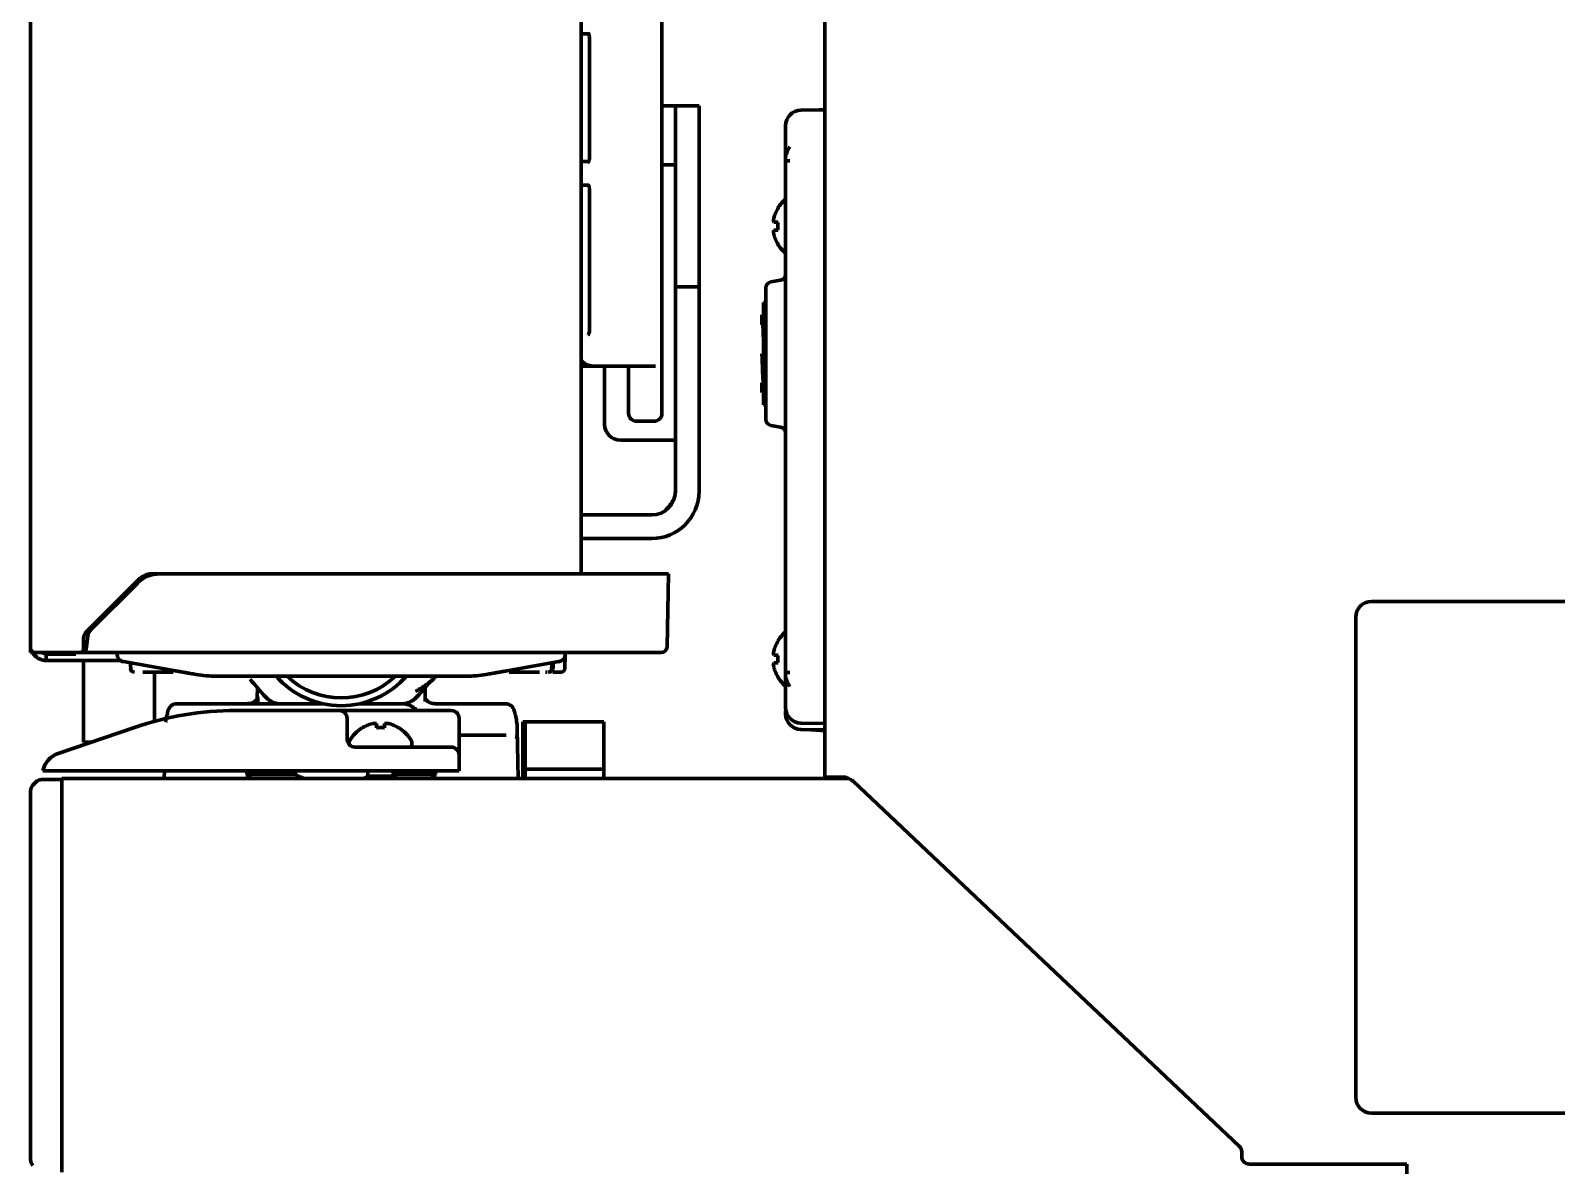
# Model space of a CAD drawing. Header units: inches. Extents: x -3022 to 7311, y 343 to 5680.
# Drawn here: x 866.2 to 1060.2, y 2206.1 to 2350.4 of the extents above; entities that cross this region are included whole.
import ezdxf

# ---------------------------------------------------------------- set-up
doc = ezdxf.new("R2010")
doc.units = ezdxf.units.IN

msp = doc.modelspace()

# ---------------------------------------------------------------- linework, layer by layer
at = {"linetype": 'Continuous', "lineweight": 70}
for p, q in [((967.16, 3920.69), (967.16, 2255.49)), ((866.16, 2271.3), (866.16, 3919.3)), ((936.16, 2281.3), (936.16, 3919.3)), ((946.45, 2301.7), (946.45, 2439.7)), ((937.09, 2349.95), (936.16, 2349.95)), ((937.23, 2349.45), (937.23, 2334.2)), ((946.45, 2340.8), (948.16, 2340.8)), ((948.16, 2340.8), (951.16, 2340.8)), ((948.16, 2335.8), (948.16, 2340.8)), ((951.16, 2340.8), (951.16, 2335.8)), ((964.12, 2340.24), (967.16, 2340.29)), ((966.44, 2340.28), (967.16, 2340.34)), ((962.16, 2333.24), (962.16, 2338.24)), ((948.16, 2335.8), (948.16, 2322.8)), ((951.16, 2335.8), (951.16, 2322.8)), ((936.16, 2333.7), (937.12, 2333.7)), ((946.45, 2333.3), (948.16, 2333.3)), ((962.16, 2269.34), (962.16, 2333.24)), ((937.09, 2330.7), (936.16, 2330.7)), ((937.23, 2330.2), (937.23, 2312.27)), ((961.18, 2327.79), (961.21, 2327.79)), ((948.16, 2317.8), (948.16, 2322.8)), ((951.16, 2322.8), (951.16, 2317.8)), ((961.21, 2323.19), (961.18, 2323.19)), ((948.16, 2312.8), (948.16, 2317.8)), ((948.16, 2317.8), (951.16, 2317.8)), ((951.16, 2317.8), (951.16, 2312.8)), ((959.66, 2317.66), (959.66, 2309.29)), ((961.54, 2318.62), (960.28, 2318.4)), ((959.36, 2312.77), (959.36, 2315.79)), ((959.54, 2315.79), (959.36, 2315.79)), ((959.36, 2314.24), (959.16, 2314.24)), ((948.16, 2291.8), (948.16, 2312.8)), ((951.16, 2291.8), (951.16, 2312.8)), ((959.36, 2312.31), (959.36, 2312.77)), ((959.36, 2306.27), (959.36, 2312.31)), ((959.66, 2309.29), (959.66, 2300.92)), ((937.79, 2307.7), (936.16, 2307.7)), ((944.49, 2307.7), (937.79, 2307.7)), ((939.16, 2307.7), (939.16, 2300.3)), ((942.21, 2307.7), (942.21, 2301.7)), ((945.63, 2307.7), (944.49, 2307.7)), ((959.36, 2305.81), (959.36, 2306.27)), ((959.36, 2302.79), (959.36, 2305.81)), ((959.36, 2302.79), (959.52, 2302.79)), ((943.21, 2300.7), (945.02, 2300.7)), ((945.02, 2300.7), (945.45, 2300.7)), ((960.28, 2300.18), (961.54, 2299.96)), ((945.16, 2298.3), (941.16, 2298.3)), ((945.16, 2298.3), (948.16, 2298.3)), ((945.16, 2288.8), (936.16, 2288.8)), ((945.16, 2285.8), (936.16, 2285.8)), ((880.07, 2280.71), (873.2, 2273.84)), ((873.88, 2274.27), (879.74, 2280.12)), ((882.57, 2281.3), (881.49, 2281.3)), ((882.56, 2281.3), (935.38, 2281.3)), ((938.85, 2281.3), (935.38, 2281.3)), ((946.46, 2281.3), (938.85, 2281.3)), ((947.26, 2281.3), (946.46, 2281.3)), ((947.1, 2272.03), (947.26, 2281.3)), ((1137.66, 2277.79), (1036.66, 2277.79)), ((1034.66, 2275.79), (1034.66, 2214.79)), ((872.91, 2271.8), (872.91, 2273.13)), ((873.26, 2272.03), (873.46, 2273.42)), ((961.18, 2272.79), (961.21, 2272.79)), ((866.16, 2271.3), (868.16, 2271.3)), ((872.41, 2271.3), (868.16, 2271.3)), ((868.16, 2270.3), (868.16, 2271.1)), ((871.91, 2271.1), (868.16, 2271.1)), ((868.16, 2270.3), (877.61, 2270.3)), ((871.91, 2271.3), (871.91, 2271.1)), ((872.41, 2271.3), (873.16, 2271.3)), ((872.91, 2270.3), (872.91, 2259.93)), ((873.26, 2272.03), (873.16, 2271.3)), ((935.29, 2271.3), (873.16, 2271.3)), ((877.16, 2271.3), (877.16, 2271.11)), ((934.09, 2269.28), (934.15, 2271.02)), ((934.15, 2271.11), (934.16, 2271.3)), ((938.1, 2271.3), (935.29, 2271.3)), ((936.02, 2271.3), (936.02, 2271.3)), ((945.65, 2271.3), (938.1, 2271.3)), ((946.35, 2271.3), (945.65, 2271.3)), ((877.99, 2270.15), (884.59, 2268.98)), ((881.91, 2262.57), (881.91, 2268.8)), ((887.01, 2268.56), (887.2, 2268.52)), ((889.81, 2268.3), (921.51, 2268.3)), ((924.11, 2268.52), (924.31, 2268.56)), ((926.73, 2268.98), (933.33, 2270.15)), ((932.59, 2268.8), (933.59, 2268.8)), ((962.16, 2264.34), (962.16, 2269.34)), ((895, 2266.84), (894.98, 2265.61)), ((916.35, 2265.07), (916.32, 2266.84)), ((961.21, 2268.19), (961.18, 2268.19)), ((884.74, 2264.79), (903.34, 2264.79)), ((903.33, 2264.8), (897.97, 2264.8)), ((907.97, 2264.79), (913.4, 2264.79)), ((913.35, 2264.8), (907.99, 2264.8)), ((917.58, 2264.79), (926.58, 2264.79)), ((905.41, 2263.94), (892.3, 2263.94)), ((910.66, 2263.94), (905.41, 2263.94)), ((906.41, 2260.29), (906.41, 2262.94)), ((919.66, 2263.94), (910.66, 2263.94)), ((920.66, 2262.94), (920.66, 2260.29)), ((929.06, 2262.49), (928.76, 2262.49)), ((928.76, 2262.49), (928.76, 2255.29)), ((929.06, 2262.49), (929.06, 2256.49)), ((939.06, 2262.49), (929.06, 2262.49)), ((939.06, 2256.49), (939.06, 2262.49)), ((962.16, 2263.54), (962.16, 2263.88)), ((879.37, 2261.79), (869.69, 2258.49)), ((908.36, 2261.74), (908.36, 2261.77)), ((912.96, 2261.77), (912.96, 2261.74)), ((920.66, 2260.79), (926.65, 2260.79)), ((928.16, 2255.29), (928.05, 2261.65)), ((964.12, 2262.34), (967.16, 2262.29)), ((964.12, 2261.54), (967.16, 2261.49)), ((965.48, 2261.49), (967.16, 2261.34)), ((873.92, 2259.93), (872.91, 2259.93)), ((872.91, 2259.93), (873.4, 2259.75)), ((906.66, 2259.89), (906.66, 2259.69)), ((906.66, 2259.69), (906.66, 2259.62)), ((915.66, 2259.29), (907.41, 2259.29)), ((914.66, 2259.69), (914.66, 2259.89)), ((919.66, 2259.29), (915.66, 2259.29)), ((920.66, 2260.29), (920.66, 2258.29)), ((920.66, 2256.29), (920.66, 2258.29)), ((866.86, 2254.87), (866.45, 2254.46)), ((870.16, 2255.17), (867.57, 2255.17)), ((915.66, 2256.29), (868.76, 2256.29)), ((970.25, 2255.29), (870.16, 2255.29)), ((870.16, 2255.29), (870.16, 2253.49)), ((875.66, 2255.29), (875.66, 2255.29)), ((883.18, 2256.29), (883.16, 2255.29)), ((893.66, 2256.29), (893.66, 2255.79)), ((893.66, 2255.79), (899.85, 2255.79)), ((893.66, 2255.79), (894.16, 2255.29)), ((899.85, 2255.79), (899.85, 2256.29)), ((909.06, 2255.58), (908.56, 2255.29)), ((909.06, 2256.29), (909.06, 2255.58)), ((912.26, 2255.58), (909.06, 2255.58)), ((912.26, 2255.58), (912.26, 2256.29)), ((912.26, 2255.79), (917.66, 2255.79)), ((912.76, 2255.29), (912.26, 2255.58)), ((915.66, 2256.29), (920.66, 2256.29)), ((917.16, 2255.29), (917.66, 2255.79)), ((917.66, 2255.79), (917.66, 2256.29)), ((939.06, 2256.49), (929.06, 2256.49)), ((929.06, 2256.49), (929.06, 2255.29)), ((939.06, 2255.29), (939.06, 2256.49)), ((969.16, 2255.49), (967.16, 2255.49)), ((969.16, 2255.49), (969.16, 2255.29)), ((969.16, 2255.49), (969.36, 2255.49)), ((1019.84, 2208.59), (970.74, 2254.95)), ((866.16, 2253.57), (866.16, 2253.75)), ((866.16, 2253.57), (866.16, 2207.02)), ((870.16, 2253.49), (870.16, 2207.09)), ((1036.66, 2212.79), (1137.66, 2212.79)), ((866.16, 2206.83), (866.16, 2207.02)), ((870.16, 2207.09), (870.16, 2205.29)), ((1020.16, 2207.29), (1020.16, 2207.86)), ((1041.16, 2206.29), (1021.16, 2206.29)), ((1041.16, 2206.29), (1041.16, 2204.29))]:
    msp.add_line(p, q, dxfattribs=at)
for centre, radius, start, end in [((964.16, 2338.24), 2, 91, 180), ((965.28, 2325.29), 4.8, 130.5417, 148.4186), ((964.96, 2325.49), 3.78, 172.3959, 179.9965), ((964.96, 2325.49), 3.78, 180.0035, 187.6041), ((965.28, 2325.69), 4.8, 211.5837, 229.4583), ((961.41, 2319.36), 0.75, 280, 0), ((960.41, 2317.66), 0.75, 100, 180), ((943.21, 2301.7), 1, 180, 270), ((945.45, 2301.7), 1, 270, 0), ((941.16, 2300.3), 2, 180, 270), ((960.41, 2300.92), 0.75, 180, 260), ((961.41, 2299.22), 0.75, 0, 80), ((945.16, 2291.8), 6, 270, 0), ((945.16, 2291.8), 3, 270, 0), ((882.56, 2277.3), 4, 90, 135), ((881.49, 2279.3), 2, 90, 135), ((1036.66, 2275.79), 2, 90, 180), ((874.94, 2273.21), 1.5, 135, 172), ((873.91, 2273.13), 1, 135, 180), ((965.28, 2270.29), 4.8, 130.5417, 148.4186), ((872.41, 2271.8), 0.5, 270, 0), ((878.16, 2271.13), 1, 181.4403, 260), ((933.15, 2271.13), 1, 280, 358.5401), ((946.35, 2272.05), 0.75, 270, 359), ((964.96, 2270.49), 3.78, 172.3959, 179.9965), ((964.96, 2270.49), 3.78, 180.0035, 187.6041), ((905.66, 2275.55), 11, 221.2256, 270), ((905.66, 2275.55), 10, 226.4737, 313.5263), ((905.66, 2275.55), 11, 270, 319.2469), ((932.09, 2269.3), 0.5, 270, 358), ((933.59, 2269.3), 0.5, 270, 358), ((965.28, 2270.69), 4.8, 211.5837, 229.4583), ((964.16, 2264.34), 2, 180, 269), ((892.3, 2223.94), 40, 90, 108.8636), ((905.41, 2262.94), 1, 0, 90), ((919.66, 2262.94), 1, 0, 90), ((964.16, 2263.54), 2, 180, 269), ((910.86, 2257.67), 4.8, 121.5837, 149.6988), ((910.66, 2257.99), 3.78, 90.0035, 97.6041), ((910.66, 2257.99), 3.78, 82.3959, 89.9965), ((910.46, 2257.67), 4.8, 30.3012, 58.4186), ((965.66, 2263.48), 2, 257.8706, 265), ((907.41, 2260.29), 1, 180, 270), ((907.06, 2259.89), 0.4, 149.6988, 180), ((914.26, 2259.69), 0.4, 270, 0), ((914.26, 2259.89), 0.4, 0, 30.3012), ((919.66, 2258.29), 1, 0, 90), ((870.66, 2255.65), 3, 108.8636, 167.5792), ((867.57, 2254.17), 1, 90, 135), ((969.16, 2257.29), 2, 244.1602, 270), ((969.36, 2253.49), 2, 46.65, 90), ((867.16, 2253.75), 1, 135, 180), ((1036.66, 2214.79), 2, 180, 270), ((1019.16, 2207.86), 1, 0, 46.65), ((867.16, 2206.83), 1, 180, 225), ((1021.16, 2207.29), 1, 180, 270)]:
    msp.add_arc(centre, radius, start, end, dxfattribs=at)
for centre, major_axis, ratio, start_param, end_param in [((937.77, 2312.7), (0, -5), 0.615661, 5.73191, 6.175284), ((879.36, 2269.3), (0, 0.5), 1, 1.640393, 3.142092), ((919.25, 2266.3), (0, -2.5), 1, 3.785089, 4.004654), ((919.25, 2266.3), (0, -2.5), 0.999999, 3.785085, 4.005956), ((931.96, 2269.3), (0, 0.5), 1, 3.141193, 4.639305), ((915.65, 2267.5), (32.09, -27.79), 0.353553, 4.310993, 4.385744), ((895.67, 2267.5), (32.09, 27.79), 0.353553, 5.039041, 5.113788), ((884.55, 2263.52), (-0.961, 0.275), 0.857313, 0.005589, 0.30176), ((926.76, 2263.52), (-0.961, -0.275), 0.857313, 2.839833, 3.140059)]:
    msp.add_ellipse(centre, major_axis=major_axis, ratio=ratio, start_param=start_param, end_param=end_param, dxfattribs=at)
for points, knots in [([(937.08, 2350.02), (937.08, 2350.02), (937.08, 2350.01), (937.11, 2349.98), (937.16, 2349.88), (937.2, 2349.72), (937.22, 2349.56), (937.23, 2349.47), (937.23, 2349.45)], [0, 0, 0, 0, 0.064595, 0.272965, 0.480399, 0.692617, 0.92171, 1, 1, 1, 1]), ([(937.23, 2334.2), (937.23, 2334.12), (937.22, 2333.98), (937.17, 2333.79), (937.12, 2333.67), (937.08, 2333.63), (937.08, 2333.63), (937.08, 2333.63)], [0, 0, 0, 0, 0.239269, 0.485113, 0.691034, 0.916821, 1, 1, 1, 1]), ([(962.71, 2335.59), (962.59, 2335.39), (962.48, 2335.18), (962.34, 2334.85), (962.3, 2334.74), (962.23, 2334.52), (962.19, 2334.41), (962.16, 2334.29)], [0, 0, 0, 0, 0.5, 0.5, 0.75, 0.75, 1, 1, 1, 1]), ([(937.08, 2330.77), (937.08, 2330.77), (937.08, 2330.76), (937.11, 2330.73), (937.16, 2330.63), (937.2, 2330.47), (937.22, 2330.31), (937.23, 2330.22), (937.23, 2330.2)], [0, 0, 0, 0, 0.064595, 0.272965, 0.480399, 0.692617, 0.92171, 1, 1, 1, 1]), ([(961.21, 2327.79), (961.09, 2327.59), (960.98, 2327.38), (960.84, 2327.05), (960.8, 2326.94), (960.73, 2326.72), (960.69, 2326.61), (960.66, 2326.49)], [0, 0, 0, 0, 0.5, 0.5, 0.75, 0.75, 1, 1, 1, 1]), ([(961.21, 2324.99), (961.09, 2324.99), (960.98, 2324.99), (960.84, 2324.99), (960.8, 2324.99), (960.73, 2324.99), (960.69, 2324.99), (960.66, 2324.99)], [0, 0, 0, 0, 0.5, 0.5, 0.75, 0.75, 1, 1, 1, 1]), ([(959.16, 2314.24), (959.17, 2314.24), (959.17, 2314.22), (959.19, 2314.16), (959.19, 2314.13), (959.2, 2314.1), (959.2, 2314.09), (959.2, 2314.07), (959.2, 2314.05), (959.21, 2314.02), (959.22, 2313.92), (959.23, 2313.82), (959.24, 2313.64), (959.24, 2313.58), (959.25, 2313.49), (959.25, 2313.48), (959.25, 2313.44), (959.25, 2313.42), (959.25, 2313.37), (959.26, 2313.33), (959.26, 2313.22), (959.27, 2313.14), (959.27, 2312.97), (959.28, 2312.79), (959.29, 2312.61), (959.3, 2312.46), (959.3, 2312.41), (959.3, 2312.3), (959.31, 2312.25), (959.32, 2311.99), (959.33, 2311.77), (959.34, 2311.31), (959.35, 2311.07), (959.36, 2310.82)], [0, 0, 0, 0, 0.125, 0.125, 0.1875, 0.1875, 0.203125, 0.203125, 0.21875, 0.25, 0.25, 0.375, 0.375, 0.4375, 0.4375, 0.453125, 0.453125, 0.46875, 0.46875, 0.5, 0.5, 0.5625, 0.5625, 0.625, 0.6875, 0.6875, 0.71875, 0.71875, 0.75, 0.75, 0.875, 0.875, 1, 1, 1, 1]), ([(959.16, 2312.98), (959.16, 2312.99), (959.16, 2313), (959.16, 2313.04), (959.16, 2313.06), (959.16, 2313.12), (959.16, 2313.14), (959.16, 2313.21), (959.16, 2313.26), (959.16, 2313.4), (959.16, 2313.48), (959.16, 2313.64), (959.16, 2313.71), (959.16, 2313.81), (959.16, 2313.84), (959.16, 2313.89), (959.16, 2313.9), (959.16, 2313.93), (959.16, 2313.94), (959.16, 2314.01), (959.16, 2314.1), (959.16, 2314.17), (959.16, 2314.21), (959.16, 2314.23), (959.16, 2314.24)], [0, 0, 0, 0, 0.01675, 0.01675, 0.051866, 0.051866, 0.086982, 0.086982, 0.157215, 0.157215, 0.297679, 0.297679, 0.438143, 0.438143, 0.508375, 0.508375, 0.543491, 0.543491, 0.578607, 0.578607, 0.719072, 0.859536, 0.859536, 1, 1, 1, 1]), ([(959.36, 2312.77), (959.37, 2313.04), (959.4, 2313.3), (959.49, 2313.71), (959.52, 2313.85), (959.56, 2313.99)], [0, 0, 0, 0, 0.639156, 0.639156, 1, 1, 1, 1]), ([(937.23, 2312.27), (937.23, 2312.19), (937.22, 2312.05), (937.17, 2311.87), (937.12, 2311.74), (937.08, 2311.7), (937.08, 2311.7), (937.08, 2311.7)], [0, 0, 0, 0, 0.239211, 0.484995, 0.690866, 0.916598, 1, 1, 1, 1]), ([(959.57, 2311.07), (959.53, 2311.22), (959.49, 2311.37), (959.45, 2311.55), (959.45, 2311.58), (959.43, 2311.65), (959.43, 2311.68), (959.41, 2311.78), (959.4, 2311.85), (959.38, 2312.04), (959.36, 2312.18), (959.36, 2312.31)], [0, 0, 0, 0, 0.367214, 0.367214, 0.446312, 0.446312, 0.52541, 0.52541, 0.683607, 0.683607, 1, 1, 1, 1]), ([(959.36, 2305.06), (959.35, 2305.1), (959.35, 2305.14), (959.34, 2305.23), (959.33, 2305.33), (959.32, 2305.44), (959.32, 2305.53), (959.32, 2305.56), (959.31, 2305.63), (959.31, 2305.66), (959.3, 2305.76), (959.3, 2305.91), (959.28, 2306.14), (959.27, 2306.31), (959.27, 2306.45), (959.27, 2306.49), (959.26, 2306.56), (959.26, 2306.58), (959.26, 2306.63), (959.26, 2306.65), (959.25, 2306.87), (959.24, 2307.07), (959.23, 2307.38), (959.22, 2307.59), (959.21, 2307.8), (959.21, 2307.94), (959.21, 2307.97), (959.2, 2308.03), (959.2, 2308.11), (959.2, 2308.2), (959.19, 2308.37), (959.18, 2308.59), (959.17, 2308.94), (959.16, 2309.17), (959.16, 2309.29)], [0, 0, 0, 0, 0.0625, 0.0625, 0.125, 0.1875, 0.1875, 0.21875, 0.21875, 0.25, 0.25, 0.3125, 0.375, 0.4375, 0.4375, 0.46875, 0.46875, 0.484375, 0.484375, 0.5, 0.5, 0.625, 0.625, 0.6875, 0.75, 0.75, 0.765625, 0.765625, 0.78125, 0.8125, 0.8125, 0.875, 0.9375, 1, 1, 1, 1]), ([(959.36, 2306.27), (959.37, 2306.54), (959.4, 2306.8), (959.49, 2307.21), (959.52, 2307.35), (959.56, 2307.49)], [0, 0, 0, 0, 0.639156, 0.639156, 1, 1, 1, 1]), ([(959.16, 2304.34), (959.16, 2304.35), (959.16, 2304.39), (959.16, 2304.45), (959.16, 2304.51), (959.16, 2304.53), (959.16, 2304.56), (959.16, 2304.57), (959.16, 2304.6), (959.16, 2304.61), (959.16, 2304.68), (959.16, 2304.74), (959.16, 2304.87), (959.16, 2304.94), (959.16, 2305.1), (959.16, 2305.19), (959.16, 2305.3), (959.16, 2305.33), (959.16, 2305.37), (959.16, 2305.45), (959.16, 2305.52), (959.16, 2305.57)], [0, 0, 0, 0, 0.14299, 0.28598, 0.28598, 0.357475, 0.357475, 0.393222, 0.393222, 0.42897, 0.42897, 0.57196, 0.57196, 0.71495, 0.71495, 0.85794, 0.85794, 0.893687, 0.893687, 0.929434, 1, 1, 1, 1]), ([(959.57, 2304.57), (959.53, 2304.72), (959.49, 2304.87), (959.45, 2305.05), (959.45, 2305.08), (959.43, 2305.15), (959.43, 2305.18), (959.41, 2305.28), (959.4, 2305.35), (959.38, 2305.54), (959.36, 2305.68), (959.36, 2305.81)], [0, 0, 0, 0, 0.367214, 0.367214, 0.446312, 0.446312, 0.52541, 0.52541, 0.683607, 0.683607, 1, 1, 1, 1]), ([(946.83, 2289.3), (946.87, 2289.34), (946.97, 2289.45), (947.12, 2289.61), (947.28, 2289.8), (947.43, 2289.98), (947.56, 2290.16), (947.68, 2290.34), (947.79, 2290.52), (947.89, 2290.7), (947.97, 2290.89), (948.04, 2291.07), (948.09, 2291.25), (948.13, 2291.43), (948.15, 2291.61), (948.16, 2291.73), (948.16, 2291.8)], [0, 0, 0, 0, 0.054002, 0.126771, 0.19954, 0.272309, 0.345078, 0.417847, 0.490616, 0.563385, 0.636154, 0.708924, 0.781693, 0.854462, 0.927231, 1, 1, 1, 1]), ([(961.21, 2272.79), (961.09, 2272.59), (960.98, 2272.38), (960.84, 2272.05), (960.8, 2271.94), (960.73, 2271.72), (960.69, 2271.61), (960.66, 2271.49)], [0, 0, 0, 0, 0.5, 0.5, 0.75, 0.75, 1, 1, 1, 1]), ([(866.29, 2271.58), (866.29, 2271.58), (866.3, 2271.55), (866.33, 2271.48), (866.37, 2271.39), (866.42, 2271.29), (866.48, 2271.21), (866.54, 2271.12), (866.6, 2271.04), (866.67, 2270.96), (866.74, 2270.88), (866.82, 2270.81), (866.9, 2270.74), (866.98, 2270.68), (867.07, 2270.62), (867.16, 2270.56), (867.25, 2270.51), (867.34, 2270.47), (867.44, 2270.43), (867.54, 2270.39), (867.64, 2270.36), (867.74, 2270.34), (867.84, 2270.32), (867.95, 2270.31), (868.05, 2270.3), (868.12, 2270.3), (868.16, 2270.3)], [0, 0, 0, 0, 0.001919, 0.045314, 0.088709, 0.132103, 0.175498, 0.218893, 0.262288, 0.305683, 0.349078, 0.392472, 0.435867, 0.479262, 0.522657, 0.566052, 0.609447, 0.652841, 0.696236, 0.739631, 0.783026, 0.826421, 0.869816, 0.91321, 0.956605, 1, 1, 1, 1]), ([(868.16, 2271.1), (868.12, 2271.11), (868.05, 2271.14), (867.94, 2271.18), (867.83, 2271.22), (867.74, 2271.26), (867.68, 2271.28), (867.66, 2271.29)], [0, 0, 0, 0, 0.214054, 0.428108, 0.642162, 0.856216, 1, 1, 1, 1]), ([(884.28, 2268.8), (884.05, 2268.8), (883.8, 2268.8), (883.24, 2268.8), (882.94, 2268.8), (882.3, 2268.8), (881.96, 2268.8), (881.51, 2268.8), (881.42, 2268.8), (881.28, 2268.8), (881.23, 2268.8), (881.13, 2268.8), (880.9, 2268.8), (880.65, 2268.8), (880.45, 2268.8)], [0, 0, 0, 0, 0.25, 0.25, 0.5, 0.5, 0.75, 0.75, 0.8125, 0.8125, 0.84375, 0.84375, 0.875, 1, 1, 1, 1]), ([(884.59, 2268.98), (884.69, 2268.97), (884.88, 2268.93), (885.08, 2268.9), (885.2, 2268.88), (885.22, 2268.87), (885.27, 2268.86), (885.34, 2268.85), (885.41, 2268.84), (885.54, 2268.82), (885.63, 2268.8), (885.72, 2268.79)], [0, 0, 0, 0, 0.25, 0.5, 0.5, 0.5625, 0.5625, 0.625, 0.75, 0.75, 1, 1, 1, 1]), ([(885.72, 2268.79), (885.81, 2268.77), (885.92, 2268.75), (886.12, 2268.71), (886.23, 2268.69), (886.45, 2268.66), (886.67, 2268.62), (886.89, 2268.58), (887.01, 2268.56)], [0, 0, 0, 0, 0.25, 0.25, 0.5, 0.5, 0.75, 1, 1, 1, 1]), ([(924.31, 2268.56), (924.42, 2268.58), (924.65, 2268.62), (924.87, 2268.66), (925.09, 2268.69), (925.3, 2268.73), (925.5, 2268.77), (925.6, 2268.79)], [0, 0, 0, 0, 0.25, 0.5, 0.5, 0.75, 1, 1, 1, 1]), ([(925.6, 2268.79), (925.68, 2268.8), (925.77, 2268.82), (925.91, 2268.84), (925.95, 2268.85), (926.02, 2268.86), (926.05, 2268.86), (926.1, 2268.87), (926.12, 2268.88), (926.24, 2268.9), (926.34, 2268.91), (926.53, 2268.95), (926.63, 2268.97), (926.73, 2268.98)], [0, 0, 0, 0, 0.25, 0.25, 0.375, 0.375, 0.4375, 0.4375, 0.5, 0.5, 0.75, 0.75, 1, 1, 1, 1]), ([(930.87, 2268.8), (930.47, 2268.8), (930.08, 2268.8), (929.36, 2268.8), (929.02, 2268.8), (928.38, 2268.8), (928.08, 2268.8), (927.73, 2268.8), (927.66, 2268.8), (927.56, 2268.8), (927.53, 2268.8), (927.46, 2268.8), (927.3, 2268.8), (927.15, 2268.8), (927.03, 2268.8)], [0, 0, 0, 0, 0.25, 0.25, 0.5, 0.5, 0.75, 0.75, 0.8125, 0.8125, 0.84375, 0.84375, 0.875, 1, 1, 1, 1]), ([(931.87, 2268.8), (931.86, 2268.8), (931.84, 2268.8), (931.79, 2268.8), (931.77, 2268.8), (931.72, 2268.8), (931.7, 2268.8), (931.67, 2268.8), (931.65, 2268.8), (931.63, 2268.8)], [0, 0, 0, 0, 0.27385, 0.27385, 0.636925, 0.636925, 0.818462, 0.818462, 1, 1, 1, 1]), ([(961.21, 2269.99), (961.09, 2269.99), (960.98, 2269.99), (960.84, 2269.99), (960.8, 2269.99), (960.73, 2269.99), (960.69, 2269.99), (960.66, 2269.99)], [0, 0, 0, 0, 0.5, 0.5, 0.75, 0.75, 1, 1, 1, 1]), ([(962.71, 2268.79), (962.59, 2268.79), (962.48, 2268.79), (962.34, 2268.79), (962.3, 2268.79), (962.23, 2268.79), (962.19, 2268.79), (962.16, 2268.79)], [0, 0, 0, 0, 0.5, 0.5, 0.75, 0.75, 1, 1, 1, 1]), ([(915.11, 2266.36), (915.22, 2266.43), (915.33, 2266.49), (915.56, 2266.63), (915.67, 2266.7), (915.89, 2266.84), (916, 2266.9), (916.21, 2267.04), (916.31, 2267.11), (916.51, 2267.24), (916.61, 2267.31), (916.75, 2267.41), (916.79, 2267.45), (916.88, 2267.51), (916.93, 2267.55), (917.01, 2267.61), (917.05, 2267.65), (917.13, 2267.71), (917.17, 2267.74), (917.24, 2267.81), (917.28, 2267.84), (917.32, 2267.89), (917.34, 2267.9), (917.36, 2267.93), (917.37, 2267.94), (917.38, 2267.96)], [0, 0, 0, 0, 0.125, 0.125, 0.25, 0.25, 0.375, 0.375, 0.5, 0.5, 0.625, 0.625, 0.6875, 0.6875, 0.75, 0.75, 0.8125, 0.8125, 0.875, 0.875, 0.9375, 0.9375, 0.96875, 0.96875, 1, 1, 1, 1]), ([(884.72, 2264.77), (884.67, 2264.78), (884.47, 2264.79), (884.17, 2264.66), (883.89, 2264.42), (883.71, 2264.14), (883.62, 2263.95), (883.6, 2263.81), (883.6, 2263.79)], [0, 0, 0, 0, 0.092867, 0.324216, 0.523827, 0.721789, 0.962352, 1, 1, 1, 1]), ([(895.04, 2265.6), (895.04, 2265.61), (895.04, 2265.62), (894.98, 2265.44), (894.66, 2265.06), (894.13, 2264.81), (893.86, 2264.81), (893.76, 2264.82)], [0, 0, 0, 0, 0.056296, 0.267068, 0.523221, 0.827781, 1, 1, 1, 1]), ([(897.97, 2264.8), (897.87, 2264.8), (897.79, 2264.8), (897.61, 2264.82), (897.43, 2264.85), (897.26, 2264.89), (897.13, 2264.94), (897.09, 2264.95), (897.01, 2264.99), (896.96, 2265), (896.84, 2265.06), (896.76, 2265.1), (896.64, 2265.17), (896.6, 2265.2), (896.55, 2265.23), (896.53, 2265.25), (896.49, 2265.27), (896.4, 2265.34), (896.24, 2265.47), (896.11, 2265.6), (896.04, 2265.67)], [0, 0, 0, 0, 0.125, 0.125, 0.25, 0.375, 0.375, 0.4375, 0.4375, 0.5, 0.5, 0.625, 0.625, 0.6875, 0.6875, 0.71875, 0.71875, 0.75, 0.875, 1, 1, 1, 1]), ([(915.27, 2265.67), (915.24, 2265.64), (915.21, 2265.61), (915.14, 2265.54), (915.11, 2265.51), (915.01, 2265.41), (914.87, 2265.3), (914.64, 2265.15), (914.48, 2265.06), (914.38, 2265.01), (914.36, 2265.01), (914.31, 2264.99), (914.25, 2264.96), (914.19, 2264.94), (914.06, 2264.9), (913.97, 2264.87), (913.84, 2264.84), (913.8, 2264.84), (913.71, 2264.82), (913.66, 2264.81), (913.53, 2264.8), (913.44, 2264.8), (913.35, 2264.8)], [0, 0, 0, 0, 0.0625, 0.0625, 0.125, 0.125, 0.25, 0.375, 0.5, 0.5, 0.53125, 0.53125, 0.5625, 0.625, 0.625, 0.75, 0.75, 0.8125, 0.8125, 0.875, 0.875, 1, 1, 1, 1]), ([(913.4, 2264.79), (913.49, 2264.79), (913.58, 2264.79), (913.76, 2264.77), (913.93, 2264.74), (914.11, 2264.69), (914.24, 2264.65), (914.28, 2264.63), (914.36, 2264.6), (914.4, 2264.58), (914.53, 2264.53), (914.61, 2264.49), (914.73, 2264.42), (914.77, 2264.39), (914.82, 2264.35), (914.84, 2264.34), (914.88, 2264.31), (914.97, 2264.25), (915.13, 2264.12), (915.27, 2263.98), (915.33, 2263.91)], [0, 0, 0, 0, 0.125, 0.125, 0.25, 0.375, 0.375, 0.4375, 0.4375, 0.5, 0.5, 0.625, 0.625, 0.6875, 0.6875, 0.71875, 0.71875, 0.75, 0.875, 1, 1, 1, 1]), ([(917.53, 2264.82), (917.4, 2264.81), (917.06, 2264.83), (916.51, 2265.19), (916.35, 2265.45), (916.31, 2265.53)], [0, 0, 0, 0, 0.255554, 0.71196, 1, 1, 1, 1]), ([(927.71, 2263.79), (927.69, 2263.89), (927.63, 2264.1), (927.44, 2264.41), (927.12, 2264.67), (926.8, 2264.8), (926.62, 2264.78), (926.58, 2264.77)], [0, 0, 0, 0, 0.21456, 0.467419, 0.698563, 0.931398, 1, 1, 1, 1]), ([(883.33, 2262.47), (883.34, 2262.56), (883.36, 2262.65), (883.42, 2263.01), (883.49, 2263.28), (883.57, 2263.54)], [0, 0, 0, 0, 0.258744, 0.258744, 1, 1, 1, 1]), ([(927.94, 2260.35), (927.99, 2260.61), (928.02, 2260.88), (928.05, 2261.41), (928.05, 2261.68), (928.03, 2262.08), (928.02, 2262.21), (927.98, 2262.48), (927.96, 2262.61), (927.89, 2263.01), (927.83, 2263.28), (927.75, 2263.54)], [0, 0, 0, 0, 0.25, 0.25, 0.5, 0.5, 0.625, 0.625, 0.75, 0.75, 1, 1, 1, 1]), ([(910.16, 2261.74), (910.16, 2261.86), (910.16, 2261.97), (910.16, 2262.11), (910.16, 2262.15), (910.16, 2262.22), (910.16, 2262.26), (910.16, 2262.29)], [0, 0, 0, 0, 0.5, 0.5, 0.75, 0.75, 1, 1, 1, 1]), ([(912.96, 2261.74), (912.75, 2261.86), (912.55, 2261.97), (912.22, 2262.11), (912.11, 2262.15), (911.89, 2262.22), (911.77, 2262.26), (911.66, 2262.29)], [0, 0, 0, 0, 0.5, 0.5, 0.75, 0.75, 1, 1, 1, 1]), ([(867.73, 2256.29), (867.73, 2256.29), (867.74, 2256.29), (867.76, 2256.29), (867.76, 2256.29), (867.78, 2256.29), (867.78, 2256.29), (867.8, 2256.29), (867.8, 2256.29), (867.84, 2256.29), (867.87, 2256.29), (867.92, 2256.29), (867.93, 2256.29), (867.95, 2256.29), (867.96, 2256.29), (867.99, 2256.29), (868.04, 2256.29), (868.09, 2256.29), (868.14, 2256.29), (868.17, 2256.29), (868.25, 2256.29), (868.31, 2256.29), (868.4, 2256.29), (868.43, 2256.29), (868.48, 2256.29), (868.5, 2256.29), (868.53, 2256.29), (868.55, 2256.29), (868.63, 2256.29), (868.7, 2256.29), (868.76, 2256.29)], [0, 0, 0, 0, 0.118661, 0.118661, 0.181614, 0.181614, 0.21309, 0.21309, 0.244566, 0.244566, 0.370472, 0.370472, 0.401948, 0.401948, 0.433425, 0.433425, 0.496378, 0.55933, 0.55933, 0.622283, 0.622283, 0.748189, 0.748189, 0.811142, 0.811142, 0.842618, 0.842618, 0.874094, 0.874094, 1, 1, 1, 1])]:
    msp.add_open_spline(points, degree=3, knots=knots, dxfattribs=at)
for points, degree in [([(962.16, 2333.79), (962.18, 2333.79), (962.21, 2333.79), (962.26, 2333.79), (962.31, 2333.79), (962.37, 2333.79), (962.44, 2333.79), (962.51, 2333.79), (962.6, 2333.79), (962.67, 2333.79), (962.71, 2333.79)], 3), ([(960.66, 2326.49), (960.66, 2326.47), (960.65, 2326.41), (960.65, 2326.34), (960.65, 2326.27), (960.65, 2326.2), (960.65, 2326.13), (960.65, 2326.06), (960.66, 2326.01), (960.66, 2325.99)], 3), ([(960.66, 2324.99), (960.66, 2324.97), (960.65, 2324.92), (960.65, 2324.85), (960.65, 2324.78), (960.65, 2324.71), (960.65, 2324.63), (960.65, 2324.56), (960.66, 2324.52), (960.66, 2324.49)], 3), ([(960.66, 2325.99), (960.68, 2325.99), (960.71, 2325.99), (960.76, 2325.99), (960.81, 2325.99), (960.87, 2325.99), (960.94, 2325.99), (961.01, 2325.99), (961.1, 2325.99), (961.17, 2325.99), (961.21, 2325.99)], 3), ([(960.66, 2324.49), (960.68, 2324.44), (960.71, 2324.33), (960.76, 2324.17), (960.81, 2324.01), (960.87, 2323.85), (960.94, 2323.7), (961.01, 2323.55), (961.1, 2323.38), (961.17, 2323.26), (961.21, 2323.19)], 3), ([(937.44, 2307.72), (937.48, 2307.72), (937.55, 2307.71), (937.67, 2307.7), (937.75, 2307.7), (937.79, 2307.7)], 3), ([(959.17, 2304.35), (959.26, 2304.54), (959.36, 2304.73)], 2), ([(960.66, 2271.49), (960.66, 2271.47), (960.65, 2271.41), (960.65, 2271.34), (960.65, 2271.27), (960.65, 2271.2), (960.65, 2271.13), (960.65, 2271.06), (960.66, 2271.01), (960.66, 2270.99)], 3), ([(960.66, 2270.99), (960.68, 2270.99), (960.71, 2270.99), (960.76, 2270.99), (960.81, 2270.99), (960.87, 2270.99), (960.94, 2270.99), (961.01, 2270.99), (961.1, 2270.99), (961.17, 2270.99), (961.21, 2270.99)], 3), ([(878.87, 2269.92), (878.9, 2269.27)], 1), ([(887.2, 2268.52), (887.63, 2268.45), (888.49, 2268.33), (889.37, 2268.3), (889.81, 2268.3)], 3), ([(921.51, 2268.3), (921.95, 2268.3), (922.82, 2268.33), (923.68, 2268.45), (924.11, 2268.52)], 3), ([(932.41, 2269.27), (932.46, 2270)], 1), ([(932.61, 2269.96), (932.6, 2269.73), (932.6, 2269.5), (932.59, 2269.28)], 3), ([(960.66, 2269.99), (960.66, 2269.97), (960.65, 2269.92), (960.65, 2269.85), (960.65, 2269.78), (960.65, 2269.71), (960.65, 2269.63), (960.65, 2269.56), (960.66, 2269.52), (960.66, 2269.49)], 3), ([(960.66, 2269.49), (960.68, 2269.44), (960.71, 2269.33), (960.76, 2269.17), (960.81, 2269.01), (960.87, 2268.85), (960.94, 2268.7), (961.01, 2268.55), (961.1, 2268.38), (961.17, 2268.26), (961.21, 2268.19)], 3), ([(962.16, 2268.29), (962.18, 2268.24), (962.21, 2268.13), (962.26, 2267.97), (962.31, 2267.81), (962.37, 2267.65), (962.44, 2267.5), (962.51, 2267.35), (962.6, 2267.18), (962.67, 2267.06), (962.71, 2266.99)], 3), ([(895.06, 2265.04), (895.04, 2265.62)], 1), ([(909.66, 2262.29), (909.6, 2262.27), (909.5, 2262.24), (909.33, 2262.19), (909.17, 2262.14), (909.02, 2262.08), (908.87, 2262.01), (908.71, 2261.93), (908.55, 2261.85), (908.42, 2261.78), (908.36, 2261.74)], 3), ([(910.16, 2262.29), (910.13, 2262.29), (910.09, 2262.3), (910.02, 2262.3), (909.94, 2262.3), (909.87, 2262.3), (909.8, 2262.3), (909.73, 2262.3), (909.68, 2262.29), (909.66, 2262.29)], 3), ([(911.66, 2262.29), (911.63, 2262.29), (911.58, 2262.3), (911.51, 2262.3), (911.44, 2262.3), (911.36, 2262.3), (911.3, 2262.3), (911.23, 2262.3), (911.18, 2262.29), (911.16, 2262.29)], 3), ([(911.16, 2262.29), (911.16, 2262.27), (911.16, 2262.24), (911.16, 2262.19), (911.16, 2262.14), (911.16, 2262.08), (911.16, 2262.01), (911.16, 2261.93), (911.16, 2261.85), (911.16, 2261.78), (911.16, 2261.74)], 3), ([(899.85, 2255.79), (900.03, 2255.7), (900.41, 2255.53), (900.78, 2255.37), (900.97, 2255.29)], 3)]:
    msp.add_open_spline(points, degree=degree, dxfattribs=at)

doc.saveas('drawing.dxf')
